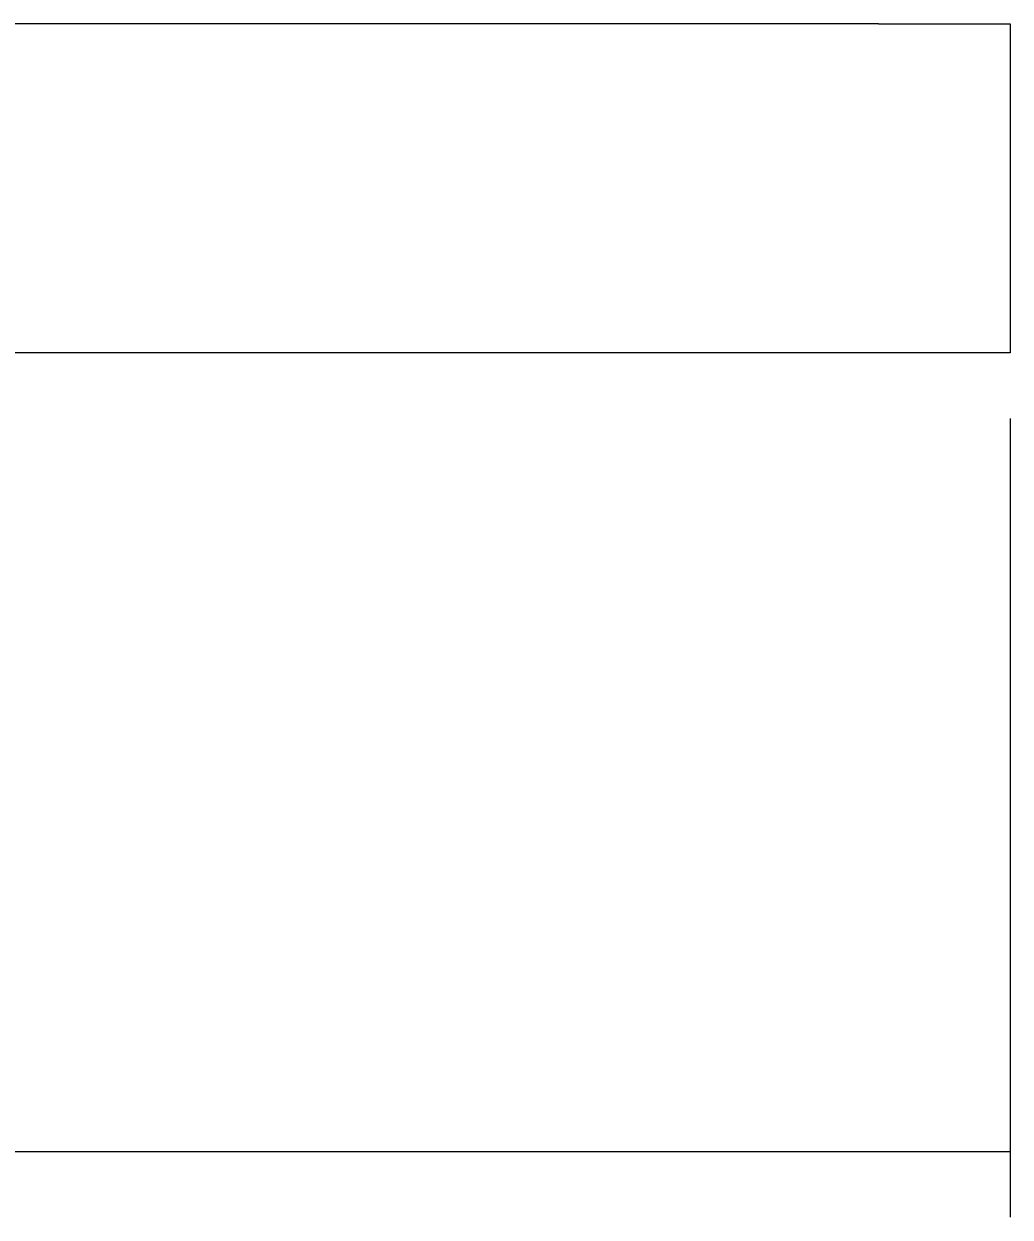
# Model space of a CAD drawing. Header units: millimetres. Extents: x 5 to 411, y 2 to 297.
# Drawn here: x 273.63 to 288.63, y 64.1 to 82.24 of the extents above; entities that cross this region are included whole.
import ezdxf

# ---------------------------------------------------------------- set-up
doc = ezdxf.new("R2010")
doc.units = ezdxf.units.MM
doc.layers.add('1', color=7, linetype='CONTINUOUS')
doc.styles.add('blockfont', font='simplex.shx')
doc.dimstyles.get("Standard").update_dxf_attribs({"dimtxt": 0.18, "dimasz": 0.18, "dimexe": 0.18, "dimexo": 0.0625, "dimgap": 0.09, "dimtad": 0, "dimtih": 1, "dimtoh": 1, "dimdec": 4, "dimzin": 0, "dimdsep": 46, "dimtxsty": 'Standard', "dimcen": 0.09, "dimadec": 0, "dimazin": 0, "dimtfac": 1, "dimtdec": 4, "dimtofl": 0, "dimtmove": 0, "dimatfit": 3, "dimfxl": 1, "dimtolj": 1, "dimtzin": 0, "dimarcsym": 0})

# ---------------------------------------------------------------- blocks, each defined once
blk = doc.blocks.new('DimnDraft3D7')
at = {"layer": '1', "color": 35, "linetype": 'Continuous', "lineweight": 13}
for p, q in [((113.634, 78.743), (113.634, 64.1)), ((288.634, 76.243), (288.634, 64.1)), ((113.634, 65.1), (288.634, 65.1))]:
    blk.add_line(p, q, dxfattribs=at)
for points in [[(113.634, 65.1), (115.634, 65.636), (115.634, 64.564), (113.634, 65.1)], [(288.634, 65.1), (286.634, 64.564), (286.634, 65.636), (288.634, 65.1)]]:
    blk.add_solid(points, dxfattribs=at)
at = {"layer": '1', "color": 35, "linetype": 'Continuous', "lineweight": 13, "insert": (198.242, 65.631), "char_height": 3, "attachment_point": 7, "line_spacing_factor": 0.903614, "style": 'blockfont'}
blk.add_mtext('\\W0.8638;175', dxfattribs=at)

msp = doc.modelspace()

# ---------------------------------------------------------------- linework, layer by layer
at = {"layer": '1', "color": 155, "linetype": 'Continuous', "lineweight": 18}
for p, q in [((286.634, 82.243), (115.634, 82.243)), ((286.634, 82.243), (288.634, 82.243)), ((288.634, 82.243), (288.634, 77.243)), ((286.634, 77.243), (115.634, 77.243)), ((288.634, 77.243), (286.634, 77.243))]:
    msp.add_line(p, q, dxfattribs=at)

# ---------------------------------------------------------------- dimensions: what is measured, and where the dimension line sits
at = {"layer": '1', "color": 35, "linetype": 'Continuous', "lineweight": 13}
dim = msp.add_linear_dim(base=(288.634, 65.1), p1=(113.634, 78.743), p2=(288.634, 76.243), text='\\C35;175', dimstyle='Standard', override={"dimtxt": 3, "dimasz": 2, "dimexe": 1, "dimexo": 1, "dimgap": 1.5, "dimtad": 1, "dimtih": 0, "dimdec": 1, "dimzin": 8, "dimtxsty": 'blockfont', "dimsah": 1, "dimclrd": 35, "dimclre": 35, "dimclrt": 35, "dimtm": -0.005, "dimtdec": 2, "dimtofl": 1, "dimtmove": 0}, dxfattribs=at)
dim.commit()
dim.dimension.update_dxf_attribs({"geometry": 'DimnDraft3D7', "text_midpoint": (201.134, 65.1), "dimtype": 160})

doc.saveas('drawing.dxf')
